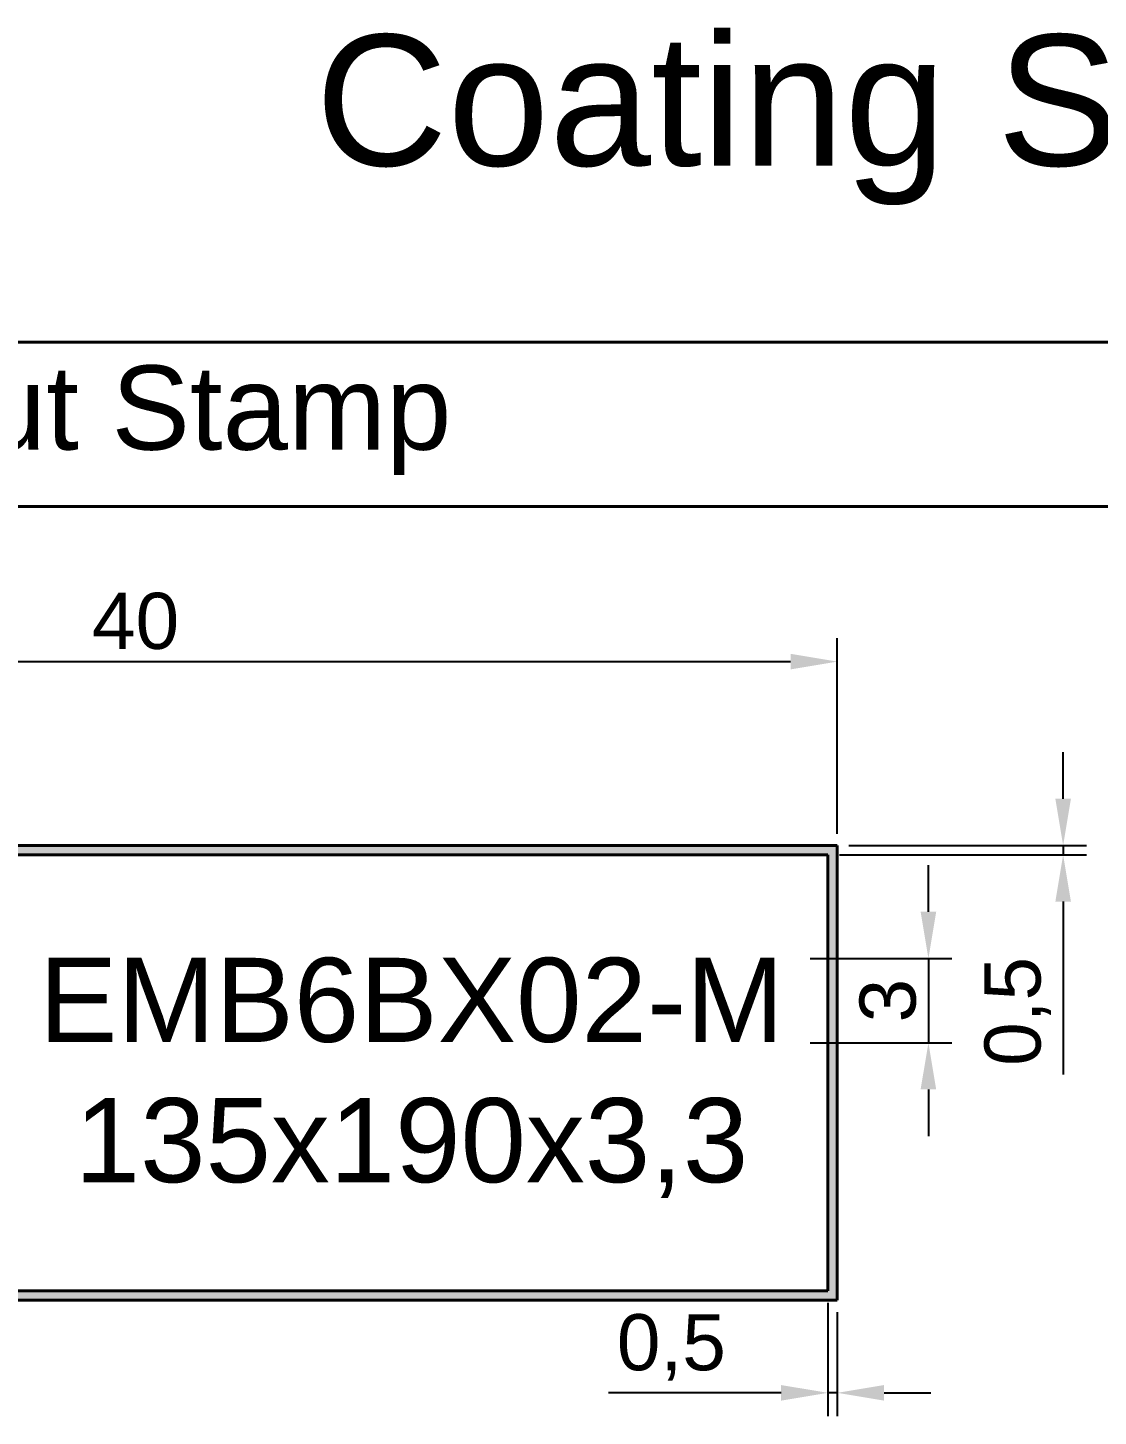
# Model space of a CAD drawing. Header units: millimetres. Extents: x 2977 to 3722, y 961 to 1309.
# Drawn here: x 3576.1 to 3633.3, y 1235.3 to 1309.5 of the extents above; entities that cross this region are included whole.
import ezdxf

# ---------------------------------------------------------------- set-up
doc = ezdxf.new("R2010")
doc.units = ezdxf.units.MM
doc.layers.add('AM_0', color=7, linetype='Continuous', lineweight=40)
doc.layers.add('AM_5', color=1, linetype='Continuous', lineweight=25)
doc.styles.get("Standard").update_dxf_attribs({"font": 'arial.ttf'})
doc.dimstyles.new('ISO-25', dxfattribs={"dimtxt": 3, "dimasz": 2.5, "dimexe": 1.25, "dimexo": 0.625, "dimtad": 1, "dimtxsty": 'Standard', "dimcen": 2.5, "dimadec": 0, "dimazin": 0, "dimtfac": 1, "dimtmove": 0, "dimatfit": 3, "dimfxl": 1, "dimarcsym": 0})

# ---------------------------------------------------------------- blocks, each defined once
blk = doc.blocks.new('*D223')
at = {"layer": 'AM_5', "color": 0, "lineweight": -2, "transparency": 16777216}
for p, q in [((3544.381, 1266.387), (3544.381, 1276.846)), ((3619.377, 1266.387), (3619.377, 1276.846)), ((3546.881, 1275.596), (3616.877, 1275.596))]:
    blk.add_line(p, q, dxfattribs=at)
at = {"layer": 'AM_5', "color": 0, "transparency": 16777216}
for points in [[(3546.881, 1276.013), (3546.881, 1275.179), (3544.381, 1275.596)], [(3616.877, 1276.013), (3616.877, 1275.179), (3619.377, 1275.596)]]:
    blk.add_solid(points, dxfattribs=at)
at = {"layer": 'Defpoints', "color": 0, "transparency": 16777216}
for p in [(3619.377, 1275.596), (3544.381, 1265.762), (3619.377, 1265.762)]:
    blk.add_point(p, dxfattribs=at)
at = {"layer": 'AM_5', "color": 0, "transparency": 16777216, "insert": (3581.879, 1277.753), "char_height": 3, "attachment_point": 5}
blk.add_mtext('40', dxfattribs=at)
blk = doc.blocks.new('*D226')
at = {"layer": 'AM_5', "color": 0, "lineweight": -2, "transparency": 16777216}
for p, q in [((3618.877, 1241.322), (3618.877, 1235.251)), ((3619.377, 1240.822), (3619.377, 1235.251)), ((3616.377, 1236.501), (3607.142, 1236.501)), ((3619.377, 1236.501), (3618.877, 1236.501)), ((3621.877, 1236.501), (3624.377, 1236.501))]:
    blk.add_line(p, q, dxfattribs=at)
at = {"layer": 'AM_5', "color": 0, "transparency": 16777216}
for points in [[(3616.377, 1236.917), (3616.377, 1236.084), (3618.877, 1236.501)], [(3621.877, 1236.917), (3621.877, 1236.084), (3619.377, 1236.501)]]:
    blk.add_solid(points, dxfattribs=at)
at = {"layer": 'Defpoints', "color": 0, "transparency": 16777216}
for p in [(3618.877, 1241.947), (3619.377, 1241.447), (3619.377, 1236.501)]:
    blk.add_point(p, dxfattribs=at)
at = {"layer": 'AM_5', "color": 0, "transparency": 16777216, "insert": (3610.51, 1238.928), "char_height": 3, "attachment_point": 5}
blk.add_mtext('0,5', dxfattribs=at)
blk = doc.blocks.new('*D227')
at = {"layer": 'AM_5', "color": 0, "lineweight": -2, "transparency": 16777216}
for p, q in [((3631.446, 1268.262), (3631.446, 1270.762)), ((3620.002, 1265.762), (3632.696, 1265.762)), ((3631.446, 1265.762), (3631.446, 1265.262)), ((3619.502, 1265.262), (3632.696, 1265.262)), ((3631.446, 1262.762), (3631.446, 1253.527))]:
    blk.add_line(p, q, dxfattribs=at)
at = {"layer": 'AM_5', "color": 0, "transparency": 16777216}
for points in [[(3631.03, 1268.262), (3631.863, 1268.262), (3631.446, 1265.762)], [(3631.03, 1262.762), (3631.863, 1262.762), (3631.446, 1265.262)]]:
    blk.add_solid(points, dxfattribs=at)
at = {"layer": 'Defpoints', "color": 0, "transparency": 16777216}
for p in [(3619.377, 1265.762), (3618.877, 1265.262), (3631.446, 1265.262)]:
    blk.add_point(p, dxfattribs=at)
at = {"layer": 'AM_5', "color": 0, "transparency": 16777216, "insert": (3629.018, 1256.894), "char_height": 3, "attachment_point": 5, "rotation": 90}
blk.add_mtext('0,5', dxfattribs=at)
blk = doc.blocks.new('*D221')
at = {"layer": 'AM_5', "color": 0, "lineweight": -2, "transparency": 16777216}
for p, q in [((3624.246, 1262.221), (3624.246, 1264.721)), ((3617.927, 1259.721), (3625.496, 1259.721)), ((3624.246, 1259.721), (3624.246, 1255.219)), ((3617.927, 1255.219), (3625.496, 1255.219)), ((3624.246, 1252.719), (3624.246, 1250.219))]:
    blk.add_line(p, q, dxfattribs=at)
at = {"layer": 'AM_5', "color": 0, "transparency": 16777216}
for points in [[(3623.829, 1262.221), (3624.663, 1262.221), (3624.246, 1259.721)], [(3623.829, 1252.719), (3624.663, 1252.719), (3624.246, 1255.219)]]:
    blk.add_solid(points, dxfattribs=at)
at = {"layer": 'Defpoints', "color": 0, "transparency": 16777216}
for p in [(3617.302, 1259.721), (3617.302, 1255.219), (3624.246, 1255.219)]:
    blk.add_point(p, dxfattribs=at)
at = {"layer": 'AM_5', "color": 0, "transparency": 16777216, "insert": (3622.088, 1257.47), "char_height": 3, "attachment_point": 5, "rotation": 90}
blk.add_mtext('3', dxfattribs=at)

msp = doc.modelspace()

# ---------------------------------------------------------------- hatches: boundary and pattern name
at = {"layer": 'AM_0'}
h = msp.add_hatch(color=256, dxfattribs=at)
h.paths.add_polyline_path([(3544.381, 1265.762), (3544.381, 1241.447), (3619.377, 1241.447), (3619.377, 1265.762)])
h.paths.add_polyline_path([(3618.877, 1265.262), (3618.877, 1241.947), (3544.881, 1241.947), (3544.881, 1265.262)], flags=16)

# ---------------------------------------------------------------- linework, layer by layer
for p, q in [((3522.314, 1292.666), (3722.314, 1292.666)), ((3522.314, 1283.892), (3722.314, 1283.892)), ((3619.377, 1265.762), (3544.381, 1265.762)), ((3619.377, 1265.762), (3619.377, 1241.447)), ((3618.877, 1265.262), (3544.881, 1265.262)), ((3618.877, 1265.262), (3618.877, 1241.947)), ((3618.877, 1241.947), (3544.881, 1241.947)), ((3619.377, 1241.447), (3544.381, 1241.447))]:
    msp.add_line(p, q, dxfattribs=at)

# ---------------------------------------------------------------- texts
at = {"layer": 'AM_0', "char_height": 2.5, "attachment_point": 1}
for s, width, heights, insert in [('\\pi44.185;{\\H1.2x;\\P\\H1.5556x; \\H0.96429x;\\P\\pi0;\\H1.5556x;Coating Stamp\\H1.1044x; }', 88.37085, [52.552], (3591.488, 1321.613)), ('\\pi44.185;{\\H1.2x;\\P\\H1.5556x; \\H0.96429x;\\P\\H1.1358x; \\H0.88043x;\\P\\pi0;Layout Stamp\\H1.1199x; }', 88.37085, [52.552], (3559.972, 1311.43)), ('\\pi21.299;{\\H1.2x;\\P\\pi1.872;\\H1.5x;EMB6BX02-M\\H1.0411x; \\H0.9605x;\\P\\pi3.7828;135x190x3,3\\H1.1396x; }', 42.59864, [22.315], (3574.841, 1264.762))]:
    msp.add_mtext_dynamic_manual_height_columns(s, width=width, gutter_width=12.5, heights=heights, dxfattribs=dict(at, insert=insert))

# ---------------------------------------------------------------- dimensions: what is measured, and where the dimension line sits
at = {"layer": 'AM_5'}
dim = msp.add_linear_dim(base=(3619.377, 1275.596), p1=(3544.381, 1265.762), p2=(3619.377, 1265.762), text='40', dimstyle='ISO-25', dxfattribs=at)
dim.commit()
dim.dimension.update_dxf_attribs({"geometry": '*D223', "text_midpoint": (3581.879, 1277.753)})
dim = msp.add_linear_dim(base=(3631.446, 1265.262), p1=(3619.377, 1265.762), p2=(3618.877, 1265.262), angle=90, dimstyle='ISO-25', dxfattribs=at)
dim.commit()
dim.dimension.update_dxf_attribs({"geometry": '*D227', "text_midpoint": (3629.018, 1256.894)})
dim = msp.add_linear_dim(base=(3624.246, 1255.219), p1=(3617.302, 1259.721), p2=(3617.302, 1255.219), angle=90, text='3', dimstyle='ISO-25', dxfattribs=at)
dim.commit()
dim.dimension.update_dxf_attribs({"geometry": '*D221', "text_midpoint": (3622.088, 1257.47)})
dim = msp.add_linear_dim(base=(3619.377, 1236.501), p1=(3618.877, 1241.947), p2=(3619.377, 1241.447), dimstyle='ISO-25', dxfattribs=at)
dim.commit()
dim.dimension.update_dxf_attribs({"geometry": '*D226', "text_midpoint": (3610.51, 1236.501), "dimtype": 160})

doc.saveas('drawing.dxf')
